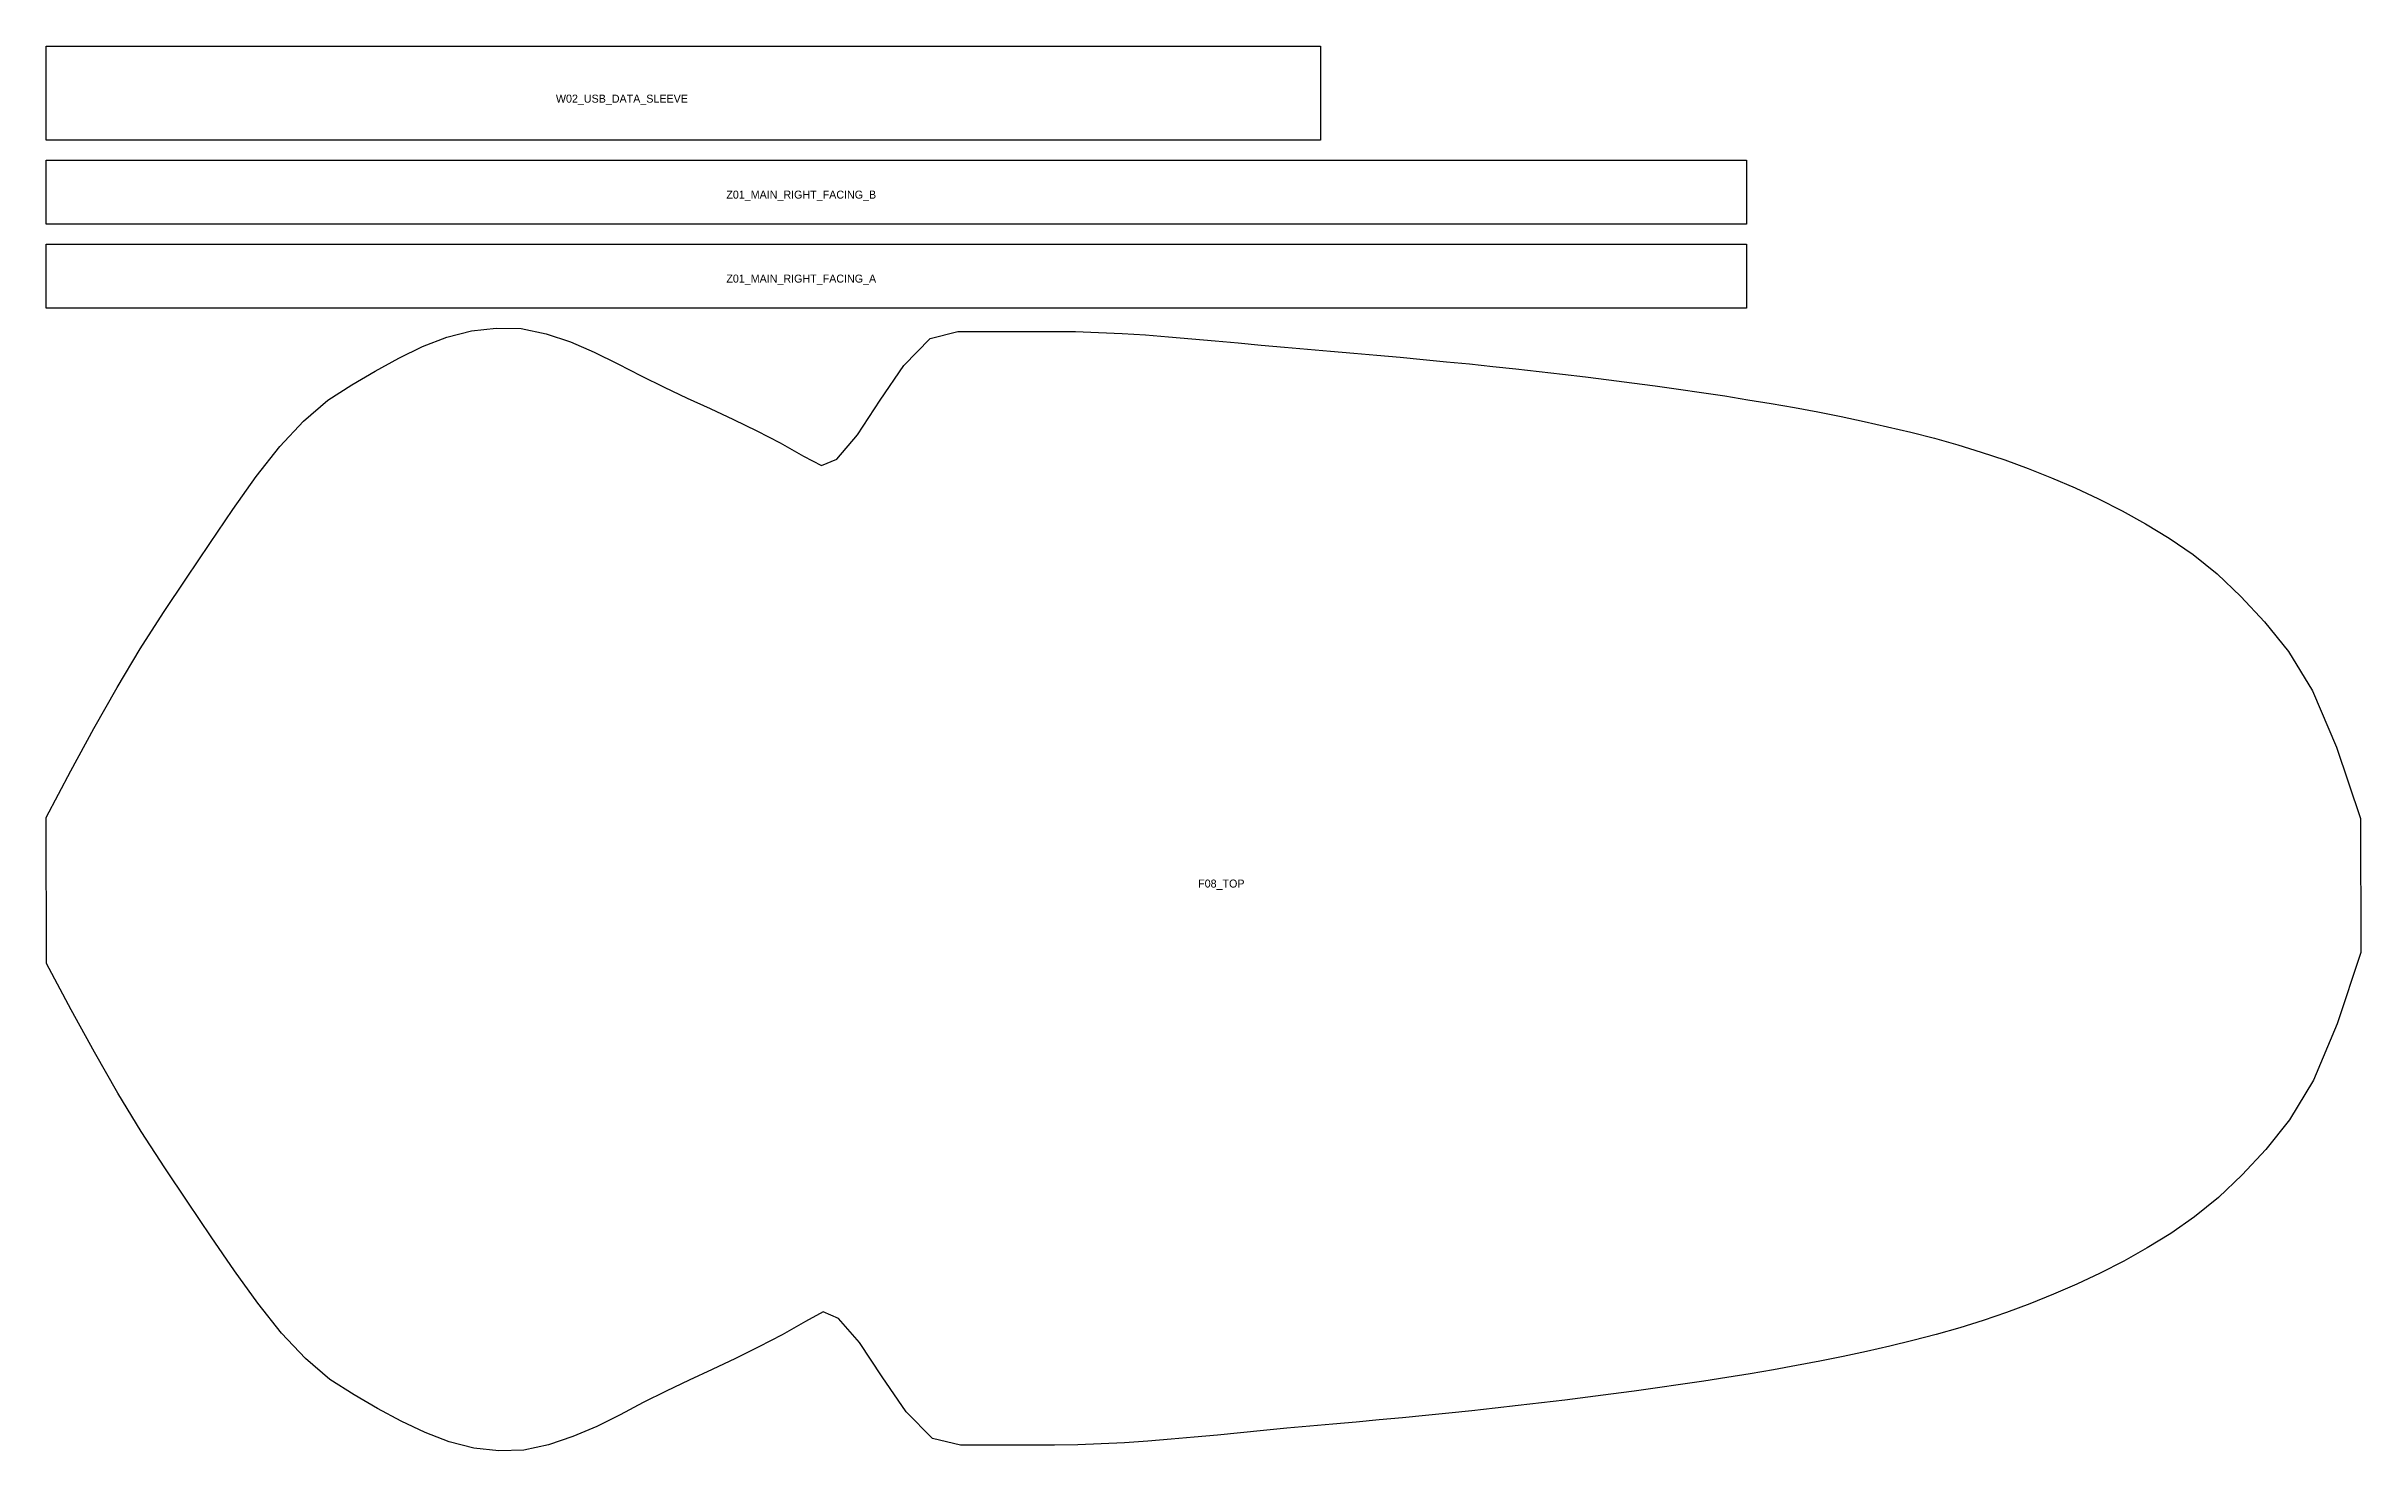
# Model space of a CAD drawing. Header units: millimetres. Extents: x 15 to 6163, y 15 to 1420.
# Drawn here: x 2349 to 4664, y 15 to 1420 of the extents above; entities that cross this region are included whole.
import ezdxf

# ---------------------------------------------------------------- set-up
doc = ezdxf.new("R2010")
doc.units = ezdxf.units.MM

msp = doc.modelspace()

# ---------------------------------------------------------------- linework, layer by layer
for points in [[(2349.3, 1325.8), (2349.3, 1419.8), (3623.3, 1419.8), (3623.3, 1325.8), (2349.3, 1325.8)], [(2349.3, 1241.8), (2349.3, 1305.8), (4049.4, 1305.8), (4049.4, 1241.8), (2349.3, 1241.8)], [(2349.3, 1157.8), (2349.3, 1221.8), (4049.4, 1221.8), (4049.4, 1157.8), (2349.3, 1157.8)], [(2349.3, 648.4), (2373.8, 695.1), (2396.9, 737.5), (2420.1, 778.3), (2443.3, 817), (2466.5, 853.4), (2489.6, 887.7), (2512.7, 922.5), (2535.8, 956.5), (2559.1, 989.3), (2582.7, 1019.4), (2606.6, 1044.9), (2630.8, 1065.7), (2654.8, 1081.2), (2678.3, 1094.9), (2701.8, 1107.8), (2725.6, 1119.4), (2749.8, 1128.7), (2774.5, 1135.3), (2799.3, 1137.8), (2824.3, 1137.4), (2849.2, 1132), (2873.4, 1124.1), (2897.3, 1113.9), (2920.9, 1102.3), (2944.1, 1090.3), (2967.1, 1078.8), (2990, 1067.9), (3013.1, 1057.4), (3036.4, 1046.6), (3059.8, 1035.1), (3083.3, 1023.2), (3106.5, 1009.9), (3124.4, 1000.5), (3139.7, 1006.9), (3160.5, 1031.2), (3183.2, 1065.7), (3206.9, 1100.6), (3233.1, 1127.5), (3260.9, 1134.4), (3285.5, 1134.5), (3308.6, 1134.5), (3331.8, 1134.6), (3354.9, 1134.6), (3378.3, 1134.4), (3401.6, 1133.6), (3425, 1132.6), (3448.3, 1131.1), (3471.5, 1129.3), (3494.8, 1127.3), (3518, 1125.2), (3541.1, 1123), (3564.2, 1120.8), (3587.3, 1118.8), (3610.4, 1116.8), (3633.6, 1114.8), (3656.7, 1112.8), (3679.9, 1110.8), (3703, 1108.7), (3726.2, 1106.6), (3749.4, 1104.3), (3772.6, 1102), (3795.7, 1099.6), (3818.9, 1097.1), (3842.1, 1094.5), (3865.3, 1091.8), (3888.5, 1089), (3911.7, 1086.1), (3934.9, 1083.1), (3958.1, 1080), (3981.3, 1076.8), (4004.5, 1073.5), (4027.7, 1070), (4050.9, 1066.3), (4074.2, 1062.4), (4097.4, 1058.4), (4120.7, 1054), (4144, 1049.4), (4167.2, 1044.5), (4190.5, 1039.3), (4213.9, 1033.8), (4237.3, 1027.7), (4260.7, 1021.1), (4284.1, 1013.9), (4307.6, 1006), (4331, 997.5), (4354.5, 988.1), (4378, 978), (4401.4, 967), (4425, 955.2), (4448.5, 942.1), (4472.2, 927.8), (4496, 911.3), (4519.9, 892), (4543.7, 869.5), (4567.4, 844.2), (4591.4, 814.5), (4615.5, 775), (4639.3, 718.7), (4663.3, 647.4), (4663.6, 513.5), (4639.9, 442.1), (4616.3, 385.7), (4592.4, 346.1), (4568.6, 316.3), (4545, 290.9), (4521.3, 268.3), (4497.5, 248.8), (4473.7, 232.3), (4450.1, 217.9), (4426.6, 204.7), (4403.1, 192.7), (4379.7, 181.7), (4356.3, 171.5), (4332.8, 162), (4309.4, 153.3), (4286, 145.3), (4262.6, 138), (4239.2, 131.3), (4215.9, 125.2), (4192.6, 119.5), (4169.3, 114.2), (4146, 109.2), (4122.8, 104.5), (4099.5, 100.1), (4076.3, 95.9), (4053.1, 91.9), (4029.8, 88.2), (4006.6, 84.6), (3983.4, 81.1), (3960.3, 77.8), (3937.1, 74.6), (3913.9, 71.5), (3890.7, 68.5), (3867.6, 65.6), (3844.4, 62.8), (3821.2, 60.1), (3798, 57.5), (3774.9, 55), (3751.7, 52.6), (3728.5, 50.3), (3705.4, 48), (3682.2, 45.8), (3659, 43.7), (3635.9, 41.6), (3612.8, 39.5), (3589.7, 37.5), (3566.6, 35.3), (3543.5, 33), (3520.4, 30.7), (3497.2, 28.5), (3474, 26.4), (3450.7, 24.5), (3427.4, 22.9), (3404.1, 21.8), (3380.7, 20.9), (3357.4, 20.6), (3334.2, 20.6), (3311.1, 20.5), (3287.9, 20.5), (3263.4, 20.4), (3235.5, 27.1), (3209.1, 54), (3185.3, 88.8), (3162.5, 123.2), (3141.6, 147.4), (3126.3, 153.8), (3108.4, 144.2), (3085.2, 130.8), (3061.8, 118.8), (3038.5, 107.3), (3015.2, 96.3), (2992.1, 85.7), (2969.3, 74.7), (2946.3, 63.1), (2923.2, 51), (2899.7, 39.3), (2875.8, 29.1), (2851.6, 21), (2826.7, 15.5), (2801.7, 15), (2776.9, 17.4), (2752.2, 23.9), (2728, 33.1), (2704.1, 44.5), (2680.5, 57.4), (2657, 71), (2632.9, 86.3), (2608.6, 107.1), (2584.6, 132.5), (2560.9, 162.5), (2537.5, 195.1), (2514.2, 229.1), (2491, 263.7), (2467.7, 298), (2444.3, 334.2), (2420.9, 372.8), (2397.6, 413.5), (2374.3, 455.9), (2349.6, 502.4), (2349.3, 648.4)]]:
    msp.add_lwpolyline(points, close=True)

# ---------------------------------------------------------------- texts
for s, p in [('W02_USB_DATA_SLEEVE', (2858.9, 1363.4)), ('Z01_MAIN_RIGHT_FACING_B', (3029.3, 1267.4)), ('Z01_MAIN_RIGHT_FACING_A', (3029.3, 1183.4)), ('F08_TOP', (3501.1, 578.3))]:
    msp.add_text(s, height=8).set_placement(p)

doc.saveas('drawing.dxf')
